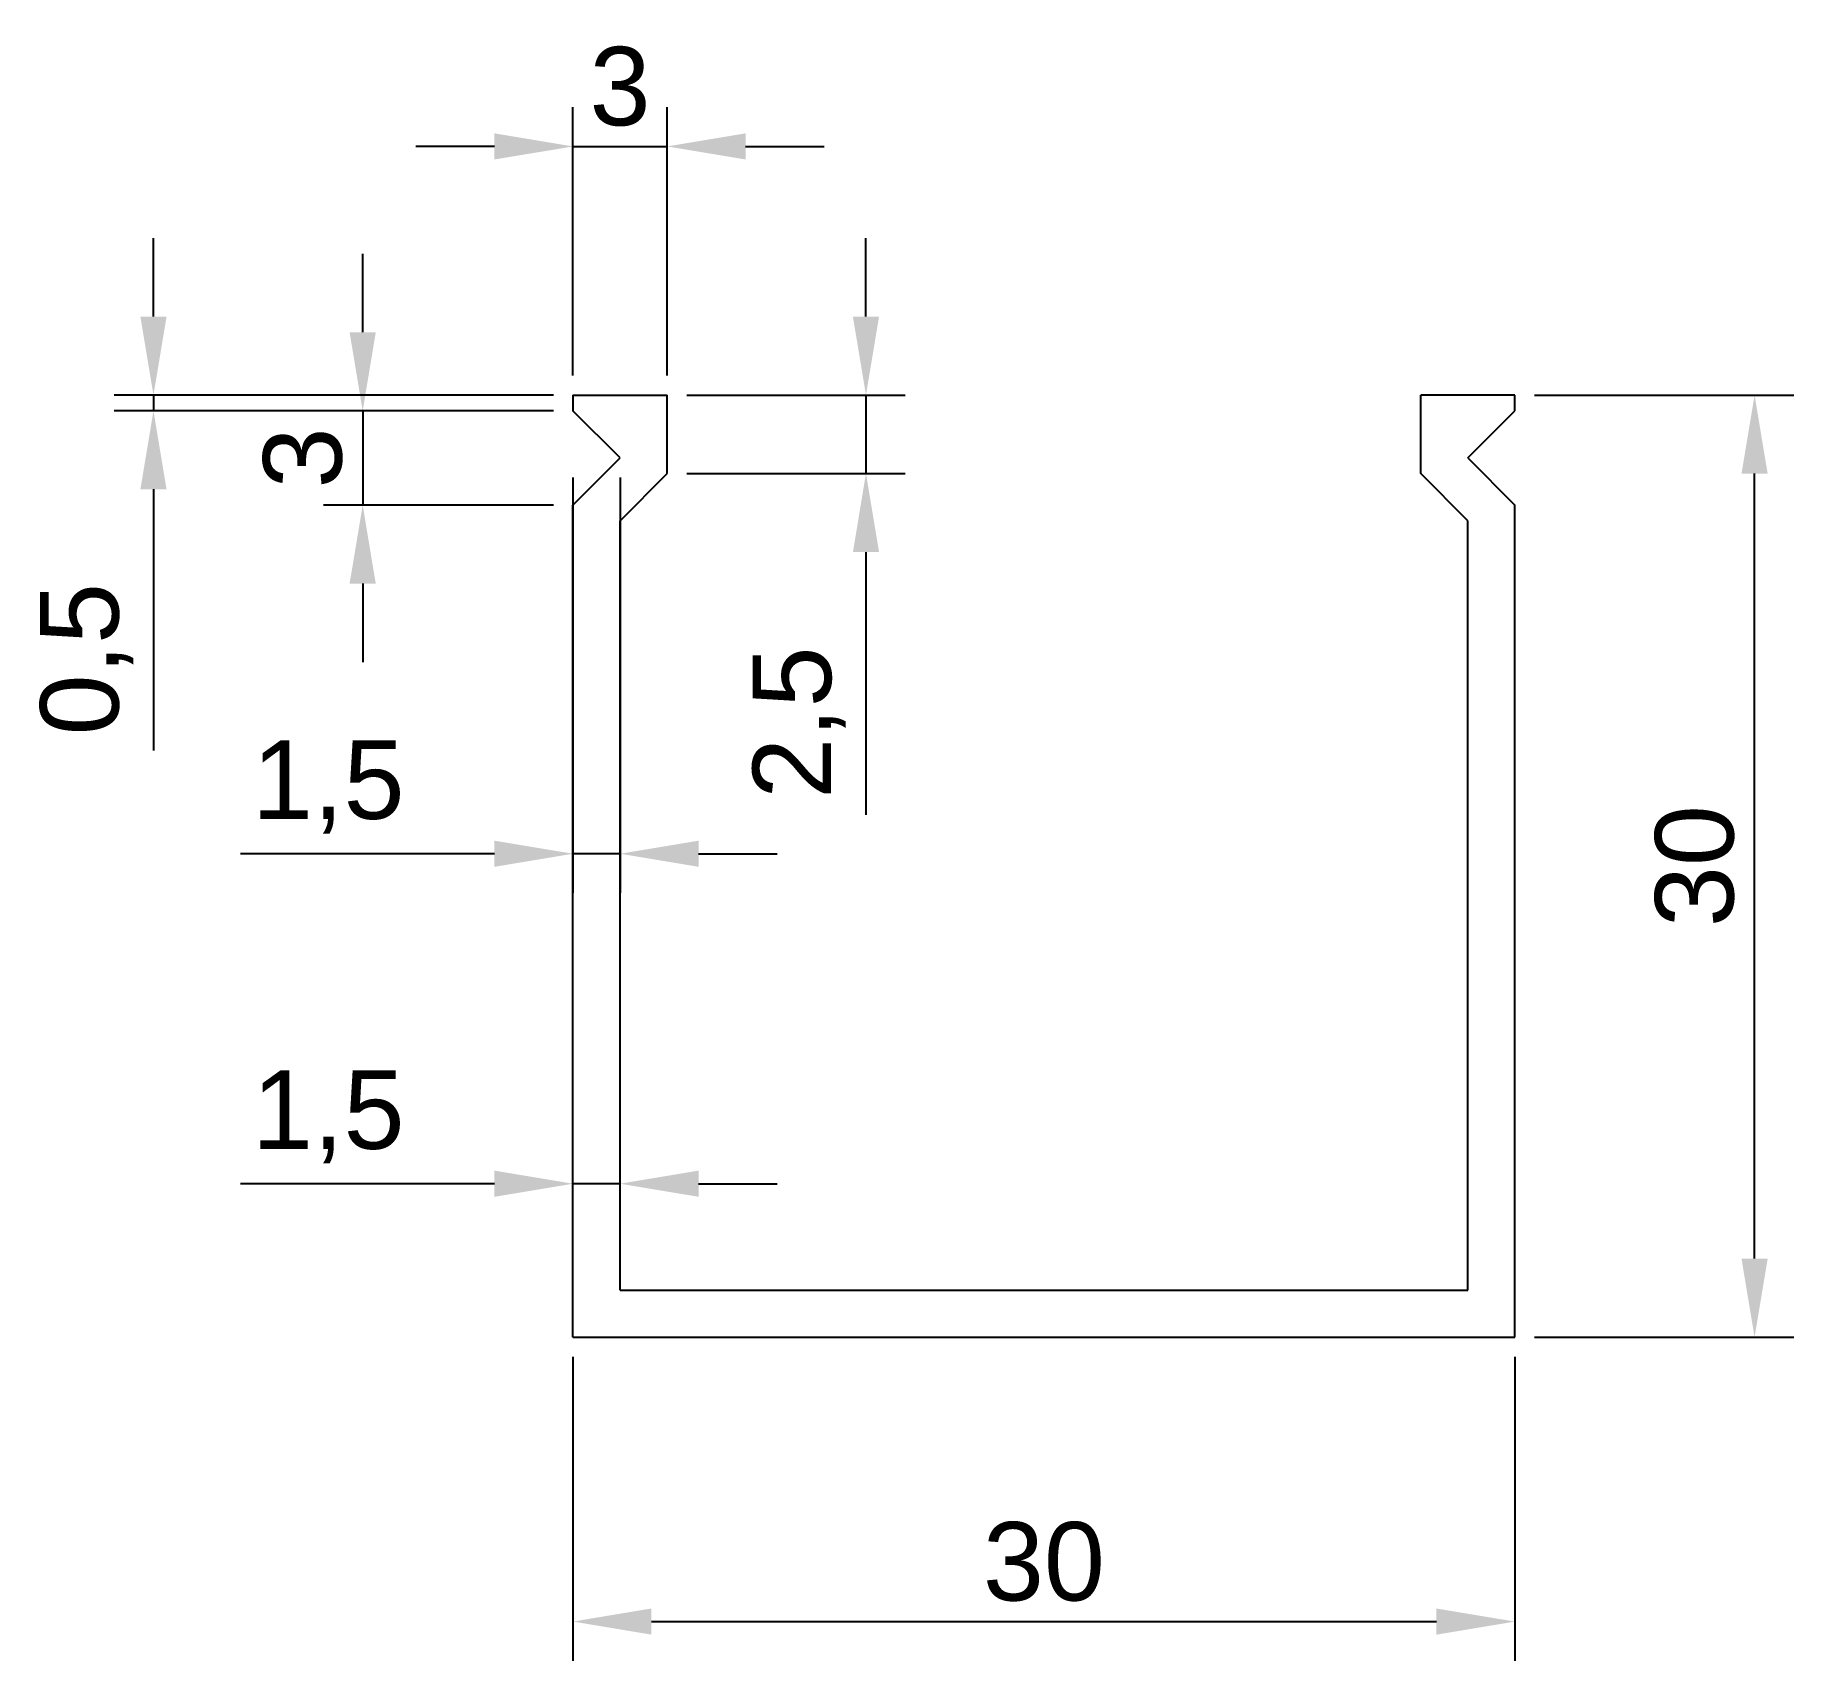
# Model space of a CAD drawing. Header units: millimetres. Extents: x 67.7 to 123.7, y 170.2 to 221.9.
import ezdxf

# ---------------------------------------------------------------- set-up
doc = ezdxf.new("R2010")
doc.units = ezdxf.units.MM
doc.layers.add('Kóta', color=1, linetype='Continuous')
doc.styles.get("Standard").update_dxf_attribs({"font": 'arial.ttf'})
doc.dimstyles.new('ISO-25', dxfattribs={"dimtxt": 2.5, "dimasz": 2.5, "dimexe": 1.25, "dimexo": 0.625, "dimtad": 1, "dimtxsty": 'Standard', "dimcen": 2.5, "dimadec": 0, "dimazin": 0, "dimtfac": 1, "dimtmove": 0, "dimatfit": 3, "dimfxl": 1, "dimarcsym": 0})

# ---------------------------------------------------------------- blocks, each defined once
blk = doc.blocks.new('*D8')
at = {"layer": 'Defpoints', "color": 0, "transparency": 16777216}
for p in [(84.835, 180.483), (114.835, 180.483), (114.835, 171.424)]:
    blk.add_point(p, dxfattribs=at)
at = {"layer": 'Kóta', "color": 0, "lineweight": -2, "transparency": 16777216}
for p, q in [((84.835, 179.858), (84.835, 170.174)), ((114.835, 179.858), (114.835, 170.174)), ((87.335, 171.424), (112.335, 171.424))]:
    blk.add_line(p, q, dxfattribs=at)
at = {"layer": 'Kóta', "color": 0, "transparency": 16777216}
for points in [[(87.335, 171.84), (87.335, 171.007), (84.835, 171.424)], [(112.335, 171.84), (112.335, 171.007), (114.835, 171.424)]]:
    blk.add_solid(points, dxfattribs=at)
at = {"layer": 'Kóta', "color": 0, "transparency": 16777216, "insert": (99.835, 173.326), "char_height": 2.5, "attachment_point": 5}
blk.add_mtext('30', dxfattribs=at)
blk = doc.blocks.new('*D9')
at = {"layer": 'Defpoints', "color": 0, "transparency": 16777216}
for p in [(84.835, 185.368), (84.835, 181.983), (86.335, 181.983)]:
    blk.add_point(p, dxfattribs=at)
at = {"layer": 'Kóta', "color": 0, "lineweight": -2, "transparency": 16777216}
for p, q in [((84.835, 182.608), (84.835, 186.618)), ((86.335, 182.608), (86.335, 186.618)), ((82.335, 185.368), (74.25, 185.368)), ((86.335, 185.368), (84.835, 185.368)), ((88.835, 185.368), (91.335, 185.368))]:
    blk.add_line(p, q, dxfattribs=at)
at = {"layer": 'Kóta', "color": 0, "transparency": 16777216}
for points in [[(82.335, 185.785), (82.335, 184.952), (84.835, 185.368)], [(88.835, 185.785), (88.835, 184.952), (86.335, 185.368)]]:
    blk.add_solid(points, dxfattribs=at)
at = {"layer": 'Kóta', "color": 0, "transparency": 16777216, "insert": (77.043, 187.496), "char_height": 2.5, "attachment_point": 5}
blk.add_mtext('1,5', dxfattribs=at)
blk = doc.blocks.new('*D10')
at = {"layer": 'Defpoints', "color": 0, "transparency": 16777216}
for p in [(87.835, 218.403), (84.835, 210.483), (87.835, 210.483)]:
    blk.add_point(p, dxfattribs=at)
at = {"layer": 'Kóta', "color": 0, "lineweight": -2, "transparency": 16777216}
for p, q in [((84.835, 211.108), (84.835, 219.653)), ((87.835, 211.108), (87.835, 219.653)), ((82.335, 218.403), (79.835, 218.403)), ((84.835, 218.403), (87.835, 218.403)), ((90.335, 218.403), (92.835, 218.403))]:
    blk.add_line(p, q, dxfattribs=at)
at = {"layer": 'Kóta', "color": 0, "transparency": 16777216}
for points in [[(82.335, 218.82), (82.335, 217.987), (84.835, 218.403)], [(90.335, 218.82), (90.335, 217.987), (87.835, 218.403)]]:
    blk.add_solid(points, dxfattribs=at)
at = {"layer": 'Kóta', "color": 0, "transparency": 16777216, "insert": (86.335, 220.306), "char_height": 2.5, "attachment_point": 5}
blk.add_mtext('3', dxfattribs=at)
blk = doc.blocks.new('*D11')
at = {"layer": 'Defpoints', "color": 0, "transparency": 16777216}
for p in [(84.835, 210.483), (71.474, 209.983), (84.835, 209.983)]:
    blk.add_point(p, dxfattribs=at)
at = {"layer": 'Kóta', "color": 0, "lineweight": -2, "transparency": 16777216}
for p, q in [((71.474, 212.983), (71.474, 215.483)), ((84.21, 210.483), (70.224, 210.483)), ((71.474, 210.483), (71.474, 209.983)), ((84.21, 209.983), (70.224, 209.983)), ((71.474, 207.483), (71.474, 199.163))]:
    blk.add_line(p, q, dxfattribs=at)
at = {"layer": 'Kóta', "color": 0, "transparency": 16777216}
for points in [[(71.058, 212.983), (71.891, 212.983), (71.474, 210.483)], [(71.058, 207.483), (71.891, 207.483), (71.474, 209.983)]]:
    blk.add_solid(points, dxfattribs=at)
at = {"layer": 'Kóta', "color": 0, "transparency": 16777216, "insert": (69.347, 202.073), "char_height": 2.5, "attachment_point": 5, "rotation": 90}
blk.add_mtext('0,5', dxfattribs=at)
blk = doc.blocks.new('*D12')
at = {"layer": 'Defpoints', "color": 0, "transparency": 16777216}
for p in [(84.835, 209.983), (78.138, 206.983), (84.835, 206.983)]:
    blk.add_point(p, dxfattribs=at)
at = {"layer": 'Kóta', "color": 0, "lineweight": -2, "transparency": 16777216}
for p, q in [((78.138, 212.483), (78.138, 214.983)), ((84.21, 209.983), (76.888, 209.983)), ((78.138, 209.983), (78.138, 206.983)), ((84.21, 206.983), (76.888, 206.983)), ((78.138, 204.483), (78.138, 201.983))]:
    blk.add_line(p, q, dxfattribs=at)
at = {"layer": 'Kóta', "color": 0, "transparency": 16777216}
for points in [[(77.721, 212.483), (78.554, 212.483), (78.138, 209.983)], [(77.721, 204.483), (78.554, 204.483), (78.138, 206.983)]]:
    blk.add_solid(points, dxfattribs=at)
at = {"layer": 'Kóta', "color": 0, "transparency": 16777216, "insert": (76.236, 208.483), "char_height": 2.5, "attachment_point": 5, "rotation": 90}
blk.add_mtext('3', dxfattribs=at)
blk = doc.blocks.new('*D13')
at = {"layer": 'Defpoints', "color": 0, "transparency": 16777216}
for p in [(84.835, 208.483), (86.335, 208.483), (84.835, 195.877)]:
    blk.add_point(p, dxfattribs=at)
at = {"layer": 'Kóta', "color": 0, "lineweight": -2, "transparency": 16777216}
for p, q in [((84.835, 207.858), (84.835, 194.627)), ((86.335, 207.858), (86.335, 194.627)), ((82.335, 195.877), (74.25, 195.877)), ((86.335, 195.877), (84.835, 195.877)), ((88.835, 195.877), (91.335, 195.877))]:
    blk.add_line(p, q, dxfattribs=at)
at = {"layer": 'Kóta', "color": 0, "transparency": 16777216}
for points in [[(82.335, 196.293), (82.335, 195.46), (84.835, 195.877)], [(88.835, 196.293), (88.835, 195.46), (86.335, 195.877)]]:
    blk.add_solid(points, dxfattribs=at)
at = {"layer": 'Kóta', "color": 0, "transparency": 16777216, "insert": (77.043, 198.004), "char_height": 2.5, "attachment_point": 5}
blk.add_mtext('1,5', dxfattribs=at)
blk = doc.blocks.new('*D14')
at = {"layer": 'Defpoints', "color": 0, "transparency": 16777216}
for p in [(87.835, 210.483), (87.835, 207.983), (94.167, 207.983)]:
    blk.add_point(p, dxfattribs=at)
at = {"layer": 'Kóta', "color": 0, "lineweight": -2, "transparency": 16777216}
for p, q in [((94.167, 212.983), (94.167, 215.483)), ((88.46, 210.483), (95.417, 210.483)), ((94.167, 210.483), (94.167, 207.983)), ((88.46, 207.983), (95.417, 207.983)), ((94.167, 205.483), (94.167, 197.12))]:
    blk.add_line(p, q, dxfattribs=at)
at = {"layer": 'Kóta', "color": 0, "transparency": 16777216}
for points in [[(93.751, 212.983), (94.584, 212.983), (94.167, 210.483)], [(93.751, 205.483), (94.584, 205.483), (94.167, 207.983)]]:
    blk.add_solid(points, dxfattribs=at)
at = {"layer": 'Kóta', "color": 0, "transparency": 16777216, "insert": (92.04, 200.052), "char_height": 2.5, "attachment_point": 5, "rotation": 90}
blk.add_mtext('2,5', dxfattribs=at)
blk = doc.blocks.new('*D15')
at = {"layer": 'Defpoints', "color": 0, "transparency": 16777216}
for p in [(114.835, 210.483), (122.469, 210.483), (114.835, 180.483)]:
    blk.add_point(p, dxfattribs=at)
at = {"layer": 'Kóta', "color": 0, "lineweight": -2, "transparency": 16777216}
for p, q in [((115.46, 210.483), (123.719, 210.483)), ((122.469, 182.983), (122.469, 207.983)), ((115.46, 180.483), (123.719, 180.483))]:
    blk.add_line(p, q, dxfattribs=at)
at = {"layer": 'Kóta', "color": 0, "transparency": 16777216}
for points in [[(122.052, 207.983), (122.886, 207.983), (122.469, 210.483)], [(122.052, 182.983), (122.886, 182.983), (122.469, 180.483)]]:
    blk.add_solid(points, dxfattribs=at)
at = {"layer": 'Kóta', "color": 0, "transparency": 16777216, "insert": (120.567, 195.483), "char_height": 2.5, "attachment_point": 5, "rotation": 90}
blk.add_mtext('30', dxfattribs=at)

msp = doc.modelspace()

# ---------------------------------------------------------------- linework, layer by layer
at = {"layer": 'Defpoints'}
for p, q in [((84.835, 210.483), (87.835, 210.483)), ((84.835, 210.483), (84.835, 209.983)), ((87.835, 207.983), (87.835, 210.483)), ((114.835, 210.483), (111.835, 210.483)), ((111.835, 207.983), (111.835, 210.483)), ((114.835, 209.983), (114.835, 210.483)), ((86.335, 208.483), (84.835, 209.983)), ((113.335, 208.483), (114.835, 209.983)), ((84.835, 206.983), (86.335, 208.483)), ((113.335, 208.483), (114.835, 206.983)), ((86.335, 206.483), (87.835, 207.983)), ((113.335, 206.483), (111.835, 207.983)), ((84.835, 180.483), (84.835, 206.983)), ((84.835, 206.983), (84.835, 206.483)), ((114.835, 180.483), (114.835, 206.983)), ((86.335, 181.983), (86.335, 206.483)), ((113.335, 181.983), (113.335, 206.483)), ((86.335, 181.983), (113.335, 181.983)), ((84.835, 180.483), (114.835, 180.483)), ((84.835, 180.483), (86.335, 180.483))]:
    msp.add_line(p, q, dxfattribs=at)

# ---------------------------------------------------------------- dimensions: what is measured, and where the dimension line sits
at = {"layer": 'Kóta'}
for base, p1, p2, picture, middle in [((87.835, 218.403), (84.835, 210.483), (87.835, 210.483), '*D10', (86.335, 220.306)), ((84.835, 195.877), (86.335, 208.483), (84.835, 208.483), '*D13', (77.043, 198.004)), ((84.835, 185.368), (86.335, 181.983), (84.835, 181.983), '*D9', (77.043, 187.496)), ((114.835, 171.424), (84.835, 180.483), (114.835, 180.483), '*D8', (99.835, 173.326))]:
    dim = msp.add_linear_dim(base=base, p1=p1, p2=p2, dimstyle='ISO-25', dxfattribs=at)
    dim.commit()
    dim.dimension.update_dxf_attribs({"geometry": picture, "text_midpoint": middle})
for base, p1, p2, picture, middle in [((71.474, 209.983), (84.835, 210.483), (84.835, 209.983), '*D11', (69.347, 202.073)), ((94.167, 207.983), (87.835, 210.483), (87.835, 207.983), '*D14', (92.04, 200.052)), ((78.138, 206.983), (84.835, 209.983), (84.835, 206.983), '*D12', (76.236, 208.483)), ((122.469, 210.483), (114.835, 180.483), (114.835, 210.483), '*D15', (120.567, 195.483))]:
    dim = msp.add_linear_dim(base=base, p1=p1, p2=p2, angle=90, dimstyle='ISO-25', dxfattribs=at)
    dim.commit()
    dim.dimension.update_dxf_attribs({"geometry": picture, "text_midpoint": middle})

doc.saveas('drawing.dxf')
